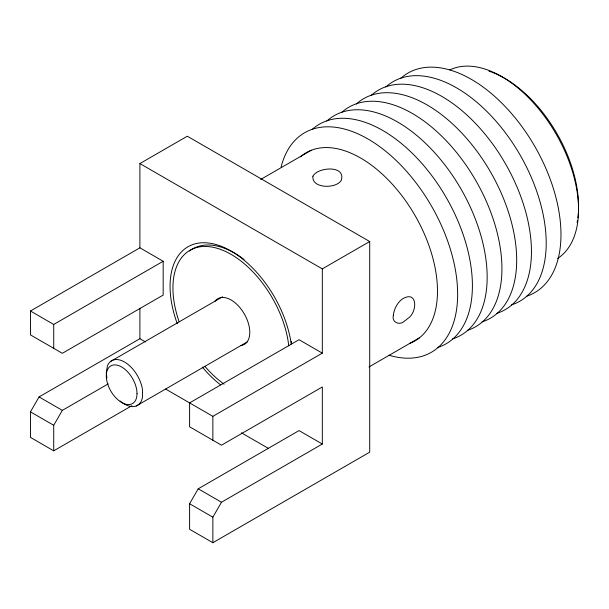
<?xml version="1.0" encoding="UTF-8"?>
<svg xmlns="http://www.w3.org/2000/svg" width="609" height="609" viewBox="0 0 609 609"><rect width="100%" height="100%" fill="white"/><g stroke="black" fill="none" stroke-linecap="round" stroke-linejoin="round"><path stroke-width="0.91" d="M312.912 176.26C311.435 188.699 336.396 189.064 341.337 180.218C345.592 165.625 321.202 167.178 314.571 174.09A15.918 8.13 -4.6 0 0 312.942 176.267M131.894 405.693L53.721 450.827L30.45 437.391L30.45 411.851L39.067 396.923L139.895 338.711L145.513 341.953M53.721 450.827L53.721 425.288L62.339 410.359L108.242 383.86M139.895 163.57L187.298 136.21L369.709 241.522L369.709 452.152L212.861 542.71L189.597 529.274L189.597 503.734L198.214 488.806L299.042 430.593L322.313 444.03L322.313 386.974L221.478 445.187L189.597 426.78L189.597 402.899L299.042 339.708L322.313 353.144L322.313 268.889L139.895 163.57L139.895 247.825L30.45 311.016L30.45 334.897L62.339 353.304L163.166 295.091L163.166 261.261L139.895 247.825M212.861 542.71L212.861 517.17L221.478 502.242L322.313 444.03M260.705 179.449L311.245 150.271M30.45 311.016L53.721 324.452L163.166 261.261M189.414 250.984C206.504 238.325 229.243 247.878 244.08 259.571M110.556 361.472L222.628 296.766M322.313 268.889L369.709 241.522M136.256 405.982L247.505 341.748M165.633 389.067L212.861 416.328L322.313 353.144M368.963 366.961L419.502 337.782M241.4 432.809L268.577 448.498M39.067 396.923L62.339 410.359M198.214 488.806L221.478 502.242M30.45 411.851L53.721 425.288M189.597 503.734L212.861 517.17M106.895 377.968L106.286 372.548L107.39 365.979A25.799 14.89 60 0 1 126.116 363.01A25.799 14.89 60 0 1 142.498 389.783L142.491 397.106A25.799 14.89 60 0 1 121.998 402.465M291.262 341.299L291.406 343.309M212.861 416.328L212.861 440.216M139.895 308.283L139.895 338.711M53.721 324.452L53.721 348.333M385.824 86.996A126.748 73.179 60 0 1 519.957 154.777A126.748 73.179 60 0 1 511.59 304.835M400.585 78.47A126.748 73.179 60 0 1 534.717 146.251A126.748 73.179 60 0 1 526.359 296.309M371.064 95.514A126.748 73.179 60 0 1 505.196 163.296A126.748 73.179 60 0 1 496.83 313.353M356.303 104.04A126.748 73.179 60 0 1 490.435 171.822A126.748 73.179 60 0 1 482.077 321.879M121.366 401.986A25.799 14.89 60 0 1 120.125 400.966M224.089 384.172A82.268 47.494 60 0 1 204.997 366.496M179.122 321.689A82.268 47.494 60 0 1 213.919 247.452A82.268 47.494 60 0 1 288.75 345.836M220.504 384.842A86.326 49.839 60 0 1 202.325 367.09M177.272 323.699A86.326 49.839 60 0 1 211.163 243.417A86.326 49.839 60 0 1 291.224 344.016M326.782 121.084A126.748 73.179 60 0 1 460.914 188.866A126.748 73.179 60 0 1 452.548 338.924M312.021 129.603A126.748 73.179 60 0 1 446.153 197.385A126.748 73.179 60 0 1 437.787 347.442M240.441 345.615A26.415 15.248 60 0 0 245.412 315.942A26.415 15.248 60 0 0 216.796 299.415A26.499 15.301 60 0 0 214.931 301.432M300.366 156.924A108.676 62.742 60 0 1 414.181 214.025A108.676 62.742 60 0 1 410.032 343.248M341.542 112.558A126.748 73.179 60 0 1 475.675 180.34A126.748 73.179 60 0 1 467.309 330.398M281.099 167.079A126.748 73.179 60 0 1 375.677 143.808A126.748 73.179 60 0 1 457.389 286.314A126.748 73.179 60 0 1 388.984 355.222M449.8 69.921A108.676 62.742 60 0 1 556.436 134.627A108.676 62.742 60 0 1 557.6 258.475M489.027 71.169A104.611 60.398 60 0 1 491.729 72.128M492.582 72.448A104.611 60.398 60 0 1 578.466 210.288M578.306 213.173A104.611 60.398 60 0 1 577.827 217.839M577.423 220.549A104.611 60.398 60 0 1 577.081 222.437M393.345 315.416C391.458 322.534 399.847 325.823 404.528 321.042A16.542 8.244 -54 0 0 407.619 318.591C417.5 312.912 418.086 289.564 402.503 298.89A16.572 10.718 -66.8 0 0 399.588 301.447C396.101 305.276 393.84 310.247 393.345 315.416M137.025 393.612L136.789 396.558A21.734 12.545 60 0 1 113.213 394.685A21.734 12.545 60 0 1 113.213 365.035A21.734 12.545 60 0 1 136.789 390.392L137.025 393.612"/></g></svg>
